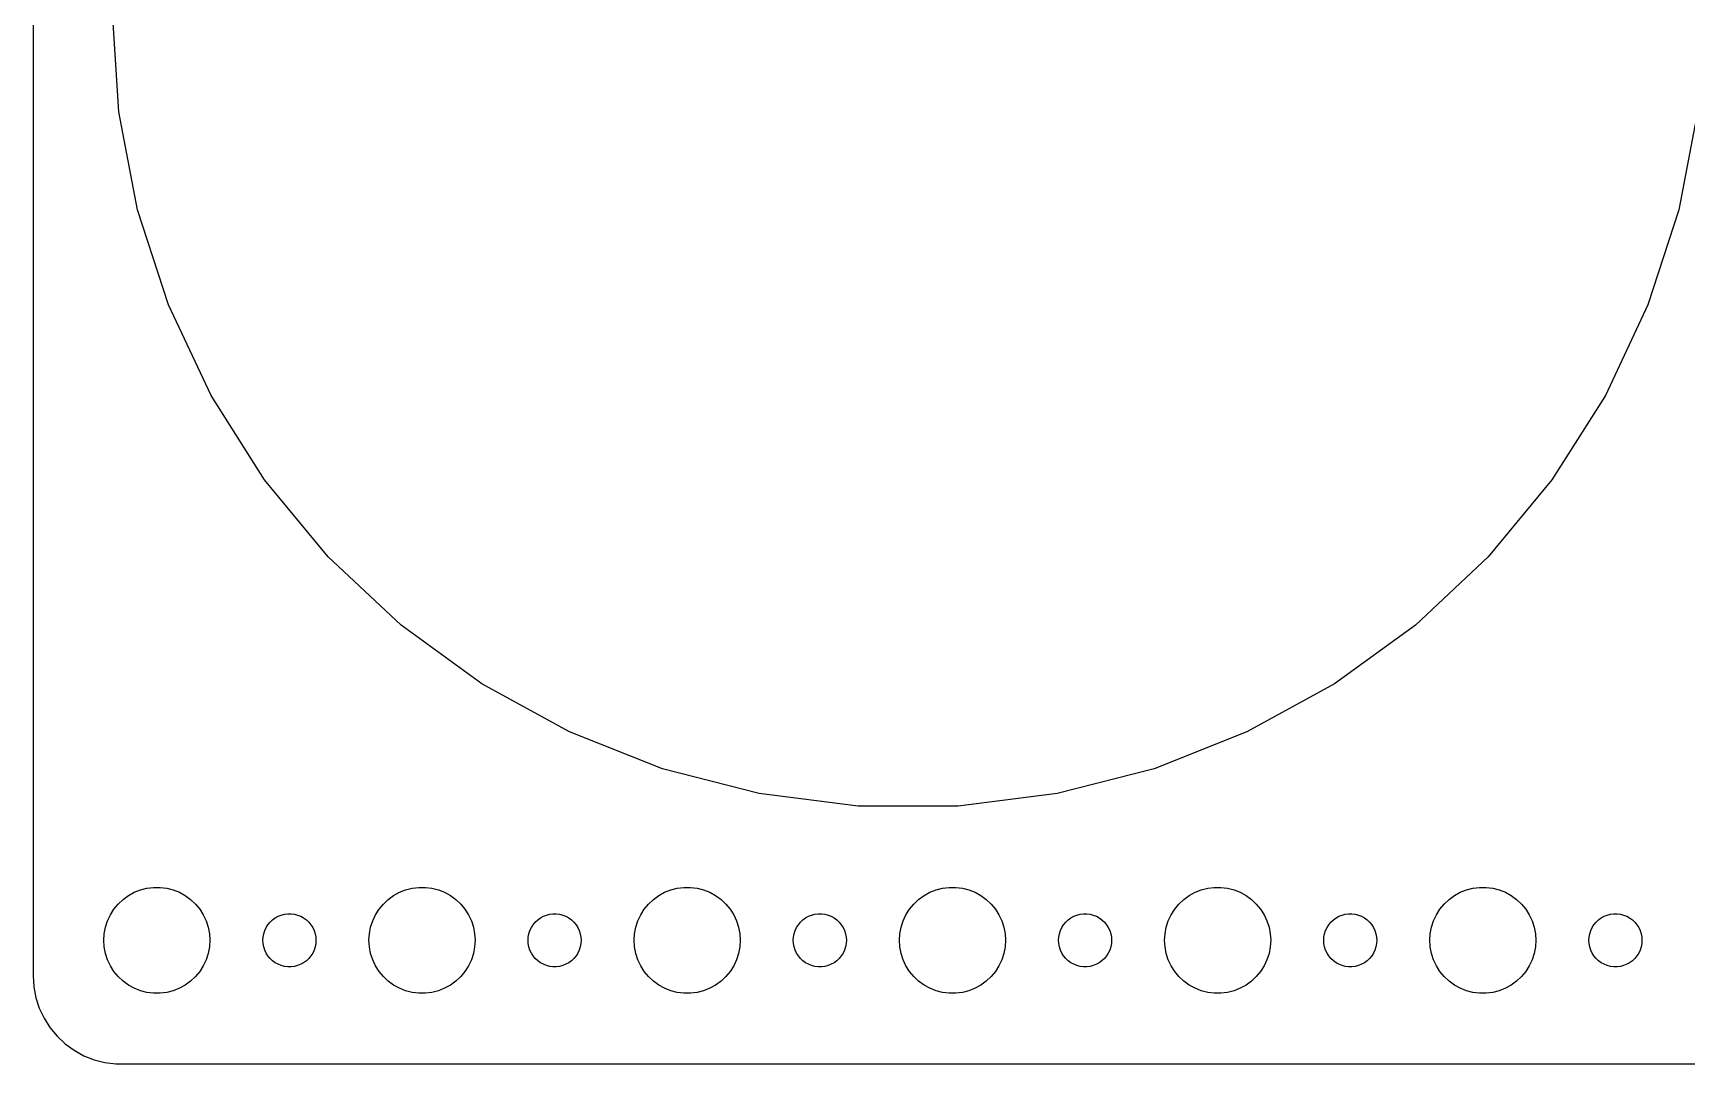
# Model space of a CAD drawing. Header units: metres. Extents: x -240 to 240, y -59 to 59.
# Drawn here: x -239.5 to -146, y -59.5 to -1.2 of the extents above; entities that cross this region are included whole.
import ezdxf

# ---------------------------------------------------------------- set-up
doc = ezdxf.new("R2010")
doc.units = ezdxf.units.M

msp = doc.modelspace()

# ---------------------------------------------------------------- linework, layer by layer
for p, q in [((-239.5, 54.5), (-239.5, -54.5)), ((-234.645, -5.63998), (-235, 0)), ((-233.586, -11.191), (-234.645, -5.63998)), ((-145.355, -5.63998), (-146.414, -11.191)), ((-231.84, -16.5656), (-233.586, -11.191)), ((-146.414, -11.191), (-148.16, -16.5656)), ((-229.434, -21.6789), (-231.84, -16.5656)), ((-148.16, -16.5656), (-150.566, -21.6789)), ((-226.406, -26.4503), (-229.434, -21.6789)), ((-150.566, -21.6789), (-153.594, -26.4503)), ((-222.804, -30.8046), (-226.406, -26.4503)), ((-153.594, -26.4503), (-157.196, -30.8046)), ((-218.684, -34.6731), (-222.804, -30.8046)), ((-157.196, -30.8046), (-161.316, -34.6731)), ((-214.112, -37.9948), (-218.684, -34.6731)), ((-161.316, -34.6731), (-165.888, -37.9948)), ((-209.16, -40.7172), (-214.112, -37.9948)), ((-165.888, -37.9948), (-170.84, -40.7172)), ((-203.906, -42.7975), (-209.16, -40.7172)), ((-170.84, -40.7172), (-176.094, -42.7975)), ((-198.432, -44.2029), (-203.906, -42.7975)), ((-176.094, -42.7975), (-181.568, -44.2029)), ((-192.826, -44.9112), (-198.432, -44.2029)), ((-181.568, -44.2029), (-187.174, -44.9112)), ((-187.174, -44.9112), (-192.826, -44.9112)), ((-233.427, -49.6468), (-233.062, -49.5531)), ((-233.062, -49.5531), (-232.688, -49.5059)), ((-232.688, -49.5059), (-232.312, -49.5059)), ((-232.312, -49.5059), (-231.938, -49.5531)), ((-231.938, -49.5531), (-231.573, -49.6468)), ((-218.427, -49.6468), (-218.062, -49.5531)), ((-218.062, -49.5531), (-217.688, -49.5059)), ((-217.688, -49.5059), (-217.312, -49.5059)), ((-217.312, -49.5059), (-216.938, -49.5531)), ((-216.938, -49.5531), (-216.573, -49.6468)), ((-203.427, -49.6468), (-203.062, -49.5531)), ((-203.062, -49.5531), (-202.688, -49.5059)), ((-202.688, -49.5059), (-202.312, -49.5059)), ((-202.312, -49.5059), (-201.938, -49.5531)), ((-201.938, -49.5531), (-201.573, -49.6468)), ((-188.427, -49.6468), (-188.062, -49.5531)), ((-188.062, -49.5531), (-187.688, -49.5059)), ((-187.688, -49.5059), (-187.312, -49.5059)), ((-187.312, -49.5059), (-186.938, -49.5531)), ((-186.938, -49.5531), (-186.573, -49.6468)), ((-173.427, -49.6468), (-173.062, -49.5531)), ((-173.062, -49.5531), (-172.688, -49.5059)), ((-172.688, -49.5059), (-172.312, -49.5059)), ((-172.312, -49.5059), (-171.938, -49.5531)), ((-171.938, -49.5531), (-171.573, -49.6468)), ((-158.427, -49.6468), (-158.062, -49.5531)), ((-158.062, -49.5531), (-157.688, -49.5059)), ((-157.688, -49.5059), (-157.312, -49.5059)), ((-157.312, -49.5059), (-156.938, -49.5531)), ((-156.938, -49.5531), (-156.573, -49.6468)), ((-234.927, -50.7366), (-234.687, -50.4464)), ((-234.687, -50.4464), (-234.412, -50.1885)), ((-234.412, -50.1885), (-234.107, -49.967)), ((-234.107, -49.967), (-233.777, -49.7855)), ((-233.777, -49.7855), (-233.427, -49.6468)), ((-231.573, -49.6468), (-231.223, -49.7855)), ((-231.223, -49.7855), (-230.893, -49.967)), ((-230.893, -49.967), (-230.588, -50.1885)), ((-230.588, -50.1885), (-230.313, -50.4464)), ((-230.313, -50.4464), (-230.073, -50.7366)), ((-219.927, -50.7366), (-219.687, -50.4464)), ((-219.687, -50.4464), (-219.412, -50.1885)), ((-219.412, -50.1885), (-219.107, -49.967)), ((-219.107, -49.967), (-218.777, -49.7855)), ((-218.777, -49.7855), (-218.427, -49.6468)), ((-216.573, -49.6468), (-216.223, -49.7855)), ((-216.223, -49.7855), (-215.893, -49.967)), ((-215.893, -49.967), (-215.588, -50.1885)), ((-215.588, -50.1885), (-215.313, -50.4464)), ((-215.313, -50.4464), (-215.073, -50.7366)), ((-204.927, -50.7366), (-204.687, -50.4464)), ((-204.687, -50.4464), (-204.412, -50.1885)), ((-204.412, -50.1885), (-204.107, -49.967)), ((-204.107, -49.967), (-203.777, -49.7855)), ((-203.777, -49.7855), (-203.427, -49.6468)), ((-201.573, -49.6468), (-201.223, -49.7855)), ((-201.223, -49.7855), (-200.893, -49.967)), ((-200.893, -49.967), (-200.588, -50.1885)), ((-200.588, -50.1885), (-200.313, -50.4464)), ((-200.313, -50.4464), (-200.073, -50.7366)), ((-189.927, -50.7366), (-189.687, -50.4464)), ((-189.687, -50.4464), (-189.412, -50.1885)), ((-189.412, -50.1885), (-189.107, -49.967)), ((-189.107, -49.967), (-188.777, -49.7855)), ((-188.777, -49.7855), (-188.427, -49.6468)), ((-186.573, -49.6468), (-186.223, -49.7855)), ((-186.223, -49.7855), (-185.893, -49.967)), ((-185.893, -49.967), (-185.588, -50.1885)), ((-185.588, -50.1885), (-185.313, -50.4464)), ((-185.313, -50.4464), (-185.073, -50.7366)), ((-174.927, -50.7366), (-174.687, -50.4464)), ((-174.687, -50.4464), (-174.412, -50.1885)), ((-174.412, -50.1885), (-174.107, -49.967)), ((-174.107, -49.967), (-173.777, -49.7855)), ((-173.777, -49.7855), (-173.427, -49.6468)), ((-171.573, -49.6468), (-171.223, -49.7855)), ((-171.223, -49.7855), (-170.893, -49.967)), ((-170.893, -49.967), (-170.588, -50.1885)), ((-170.588, -50.1885), (-170.313, -50.4464)), ((-170.313, -50.4464), (-170.073, -50.7366)), ((-159.927, -50.7366), (-159.687, -50.4464)), ((-159.687, -50.4464), (-159.412, -50.1885)), ((-159.412, -50.1885), (-159.107, -49.967)), ((-159.107, -49.967), (-158.777, -49.7855)), ((-158.777, -49.7855), (-158.427, -49.6468)), ((-156.573, -49.6468), (-156.223, -49.7855)), ((-156.223, -49.7855), (-155.893, -49.967)), ((-155.893, -49.967), (-155.588, -50.1885)), ((-155.588, -50.1885), (-155.313, -50.4464)), ((-155.313, -50.4464), (-155.073, -50.7366)), ((-235.406, -51.7539), (-235.289, -51.3956)), ((-235.289, -51.3956), (-235.129, -51.0547)), ((-235.129, -51.0547), (-234.927, -50.7366)), ((-230.073, -50.7366), (-229.871, -51.0547)), ((-229.871, -51.0547), (-229.711, -51.3956)), ((-229.711, -51.3956), (-229.594, -51.7539)), ((-226.093, -51.4732), (-225.956, -51.3442)), ((-225.956, -51.3442), (-225.804, -51.2335)), ((-225.804, -51.2335), (-225.639, -51.1428)), ((-225.639, -51.1428), (-225.464, -51.0734)), ((-225.464, -51.0734), (-225.281, -51.0266)), ((-225.281, -51.0266), (-225.094, -51.003)), ((-225.094, -51.003), (-224.906, -51.003)), ((-224.906, -51.003), (-224.719, -51.0266)), ((-224.719, -51.0266), (-224.536, -51.0734)), ((-224.536, -51.0734), (-224.361, -51.1428)), ((-224.361, -51.1428), (-224.196, -51.2335)), ((-224.196, -51.2335), (-224.044, -51.3442)), ((-224.044, -51.3442), (-223.907, -51.4732)), ((-220.406, -51.7539), (-220.289, -51.3956)), ((-220.289, -51.3956), (-220.129, -51.0547)), ((-220.129, -51.0547), (-219.927, -50.7366)), ((-215.073, -50.7366), (-214.871, -51.0547)), ((-214.871, -51.0547), (-214.711, -51.3956)), ((-214.711, -51.3956), (-214.594, -51.7539)), ((-211.093, -51.4732), (-210.956, -51.3442)), ((-210.956, -51.3442), (-210.804, -51.2335)), ((-210.804, -51.2335), (-210.639, -51.1428)), ((-210.639, -51.1428), (-210.464, -51.0734)), ((-210.464, -51.0734), (-210.281, -51.0266)), ((-210.281, -51.0266), (-210.094, -51.003)), ((-210.094, -51.003), (-209.906, -51.003)), ((-209.906, -51.003), (-209.719, -51.0266)), ((-209.719, -51.0266), (-209.536, -51.0734)), ((-209.536, -51.0734), (-209.361, -51.1428)), ((-209.361, -51.1428), (-209.196, -51.2335)), ((-209.196, -51.2335), (-209.044, -51.3442)), ((-209.044, -51.3442), (-208.907, -51.4732)), ((-205.406, -51.7539), (-205.289, -51.3956)), ((-205.289, -51.3956), (-205.129, -51.0547)), ((-205.129, -51.0547), (-204.927, -50.7366)), ((-200.073, -50.7366), (-199.871, -51.0547)), ((-199.871, -51.0547), (-199.711, -51.3956)), ((-199.711, -51.3956), (-199.594, -51.7539)), ((-196.093, -51.4732), (-195.956, -51.3442)), ((-195.956, -51.3442), (-195.804, -51.2335)), ((-195.804, -51.2335), (-195.639, -51.1428)), ((-195.639, -51.1428), (-195.464, -51.0734)), ((-195.464, -51.0734), (-195.281, -51.0266)), ((-195.281, -51.0266), (-195.094, -51.003)), ((-195.094, -51.003), (-194.906, -51.003)), ((-194.906, -51.003), (-194.719, -51.0266)), ((-194.719, -51.0266), (-194.536, -51.0734)), ((-194.536, -51.0734), (-194.361, -51.1428)), ((-194.361, -51.1428), (-194.196, -51.2335)), ((-194.196, -51.2335), (-194.044, -51.3442)), ((-194.044, -51.3442), (-193.907, -51.4732)), ((-190.406, -51.7539), (-190.289, -51.3956)), ((-190.289, -51.3956), (-190.129, -51.0547)), ((-190.129, -51.0547), (-189.927, -50.7366)), ((-185.073, -50.7366), (-184.871, -51.0547)), ((-184.871, -51.0547), (-184.711, -51.3956)), ((-184.711, -51.3956), (-184.594, -51.7539)), ((-181.093, -51.4732), (-180.956, -51.3442)), ((-180.956, -51.3442), (-180.804, -51.2335)), ((-180.804, -51.2335), (-180.639, -51.1428)), ((-180.639, -51.1428), (-180.464, -51.0734)), ((-180.464, -51.0734), (-180.281, -51.0266)), ((-180.281, -51.0266), (-180.094, -51.003)), ((-180.094, -51.003), (-179.906, -51.003)), ((-179.906, -51.003), (-179.719, -51.0266)), ((-179.719, -51.0266), (-179.536, -51.0734)), ((-179.536, -51.0734), (-179.361, -51.1428)), ((-179.361, -51.1428), (-179.196, -51.2335)), ((-179.196, -51.2335), (-179.044, -51.3442)), ((-179.044, -51.3442), (-178.907, -51.4732)), ((-175.406, -51.7539), (-175.289, -51.3956)), ((-175.289, -51.3956), (-175.129, -51.0547)), ((-175.129, -51.0547), (-174.927, -50.7366)), ((-170.073, -50.7366), (-169.871, -51.0547)), ((-169.871, -51.0547), (-169.711, -51.3956)), ((-169.711, -51.3956), (-169.594, -51.7539)), ((-166.093, -51.4732), (-165.956, -51.3442)), ((-165.956, -51.3442), (-165.804, -51.2335)), ((-165.804, -51.2335), (-165.639, -51.1428)), ((-165.639, -51.1428), (-165.464, -51.0734)), ((-165.464, -51.0734), (-165.281, -51.0266)), ((-165.281, -51.0266), (-165.094, -51.003)), ((-165.094, -51.003), (-164.906, -51.003)), ((-164.906, -51.003), (-164.719, -51.0266)), ((-164.719, -51.0266), (-164.536, -51.0734)), ((-164.536, -51.0734), (-164.361, -51.1428)), ((-164.361, -51.1428), (-164.196, -51.2335)), ((-164.196, -51.2335), (-164.044, -51.3442)), ((-164.044, -51.3442), (-163.907, -51.4732)), ((-160.406, -51.7539), (-160.289, -51.3956)), ((-160.289, -51.3956), (-160.129, -51.0547)), ((-160.129, -51.0547), (-159.927, -50.7366)), ((-155.073, -50.7366), (-154.871, -51.0547)), ((-154.871, -51.0547), (-154.711, -51.3956)), ((-154.711, -51.3956), (-154.594, -51.7539)), ((-151.093, -51.4732), (-150.956, -51.3442)), ((-150.956, -51.3442), (-150.804, -51.2335)), ((-150.804, -51.2335), (-150.639, -51.1428)), ((-150.639, -51.1428), (-150.464, -51.0734)), ((-150.464, -51.0734), (-150.281, -51.0266)), ((-150.281, -51.0266), (-150.094, -51.003)), ((-150.094, -51.003), (-149.906, -51.003)), ((-149.906, -51.003), (-149.719, -51.0266)), ((-149.719, -51.0266), (-149.536, -51.0734)), ((-149.536, -51.0734), (-149.361, -51.1428)), ((-149.361, -51.1428), (-149.196, -51.2335)), ((-149.196, -51.2335), (-149.044, -51.3442)), ((-149.044, -51.3442), (-148.907, -51.4732)), ((-235.5, -52.5), (-235.476, -52.124)), ((-235.476, -52.124), (-235.406, -51.7539)), ((-229.594, -51.7539), (-229.524, -52.124)), ((-229.524, -52.124), (-229.5, -52.5)), ((-226.5, -52.5), (-226.488, -52.312)), ((-226.488, -52.312), (-226.453, -52.127)), ((-226.453, -52.127), (-226.395, -51.9478)), ((-226.395, -51.9478), (-226.314, -51.7774)), ((-226.314, -51.7774), (-226.214, -51.6183)), ((-226.214, -51.6183), (-226.093, -51.4732)), ((-223.907, -51.4732), (-223.786, -51.6183)), ((-223.786, -51.6183), (-223.686, -51.7774)), ((-223.686, -51.7774), (-223.605, -51.9478)), ((-223.605, -51.9478), (-223.547, -52.127)), ((-223.547, -52.127), (-223.512, -52.312)), ((-223.512, -52.312), (-223.5, -52.5)), ((-220.5, -52.5), (-220.476, -52.124)), ((-220.476, -52.124), (-220.406, -51.7539)), ((-214.594, -51.7539), (-214.524, -52.124)), ((-214.524, -52.124), (-214.5, -52.5)), ((-211.5, -52.5), (-211.488, -52.312)), ((-211.488, -52.312), (-211.453, -52.127)), ((-211.453, -52.127), (-211.395, -51.9478)), ((-211.395, -51.9478), (-211.314, -51.7774)), ((-211.314, -51.7774), (-211.214, -51.6183)), ((-211.214, -51.6183), (-211.093, -51.4732)), ((-208.907, -51.4732), (-208.786, -51.6183)), ((-208.786, -51.6183), (-208.686, -51.7774)), ((-208.686, -51.7774), (-208.605, -51.9478)), ((-208.605, -51.9478), (-208.547, -52.127)), ((-208.547, -52.127), (-208.512, -52.312)), ((-208.512, -52.312), (-208.5, -52.5)), ((-205.5, -52.5), (-205.476, -52.124)), ((-205.476, -52.124), (-205.406, -51.7539)), ((-199.594, -51.7539), (-199.524, -52.124)), ((-199.524, -52.124), (-199.5, -52.5)), ((-196.5, -52.5), (-196.488, -52.312)), ((-196.488, -52.312), (-196.453, -52.127)), ((-196.453, -52.127), (-196.395, -51.9478)), ((-196.395, -51.9478), (-196.314, -51.7774)), ((-196.314, -51.7774), (-196.214, -51.6183)), ((-196.214, -51.6183), (-196.093, -51.4732)), ((-193.907, -51.4732), (-193.786, -51.6183)), ((-193.786, -51.6183), (-193.686, -51.7774)), ((-193.686, -51.7774), (-193.605, -51.9478)), ((-193.605, -51.9478), (-193.547, -52.127)), ((-193.547, -52.127), (-193.512, -52.312)), ((-193.512, -52.312), (-193.5, -52.5)), ((-190.5, -52.5), (-190.476, -52.124)), ((-190.476, -52.124), (-190.406, -51.7539)), ((-184.594, -51.7539), (-184.524, -52.124)), ((-184.524, -52.124), (-184.5, -52.5)), ((-181.5, -52.5), (-181.488, -52.312)), ((-181.488, -52.312), (-181.453, -52.127)), ((-181.453, -52.127), (-181.395, -51.9478)), ((-181.395, -51.9478), (-181.314, -51.7774)), ((-181.314, -51.7774), (-181.214, -51.6183)), ((-181.214, -51.6183), (-181.093, -51.4732)), ((-178.907, -51.4732), (-178.786, -51.6183)), ((-178.786, -51.6183), (-178.686, -51.7774)), ((-178.686, -51.7774), (-178.605, -51.9478)), ((-178.605, -51.9478), (-178.547, -52.127)), ((-178.547, -52.127), (-178.512, -52.312)), ((-178.512, -52.312), (-178.5, -52.5)), ((-175.5, -52.5), (-175.476, -52.124)), ((-175.476, -52.124), (-175.406, -51.7539)), ((-169.594, -51.7539), (-169.524, -52.124)), ((-169.524, -52.124), (-169.5, -52.5)), ((-166.5, -52.5), (-166.488, -52.312)), ((-166.488, -52.312), (-166.453, -52.127)), ((-166.453, -52.127), (-166.395, -51.9478)), ((-166.395, -51.9478), (-166.314, -51.7774)), ((-166.314, -51.7774), (-166.214, -51.6183)), ((-166.214, -51.6183), (-166.093, -51.4732)), ((-163.907, -51.4732), (-163.786, -51.6183)), ((-163.786, -51.6183), (-163.686, -51.7774)), ((-163.686, -51.7774), (-163.605, -51.9478)), ((-163.605, -51.9478), (-163.547, -52.127)), ((-163.547, -52.127), (-163.512, -52.312)), ((-163.512, -52.312), (-163.5, -52.5)), ((-160.5, -52.5), (-160.476, -52.124)), ((-160.476, -52.124), (-160.406, -51.7539)), ((-154.594, -51.7539), (-154.524, -52.124)), ((-154.524, -52.124), (-154.5, -52.5)), ((-151.5, -52.5), (-151.488, -52.312)), ((-151.488, -52.312), (-151.453, -52.127)), ((-151.453, -52.127), (-151.395, -51.9478)), ((-151.395, -51.9478), (-151.314, -51.7774)), ((-151.314, -51.7774), (-151.214, -51.6183)), ((-151.214, -51.6183), (-151.093, -51.4732)), ((-148.907, -51.4732), (-148.786, -51.6183)), ((-148.786, -51.6183), (-148.686, -51.7774)), ((-148.686, -51.7774), (-148.605, -51.9478)), ((-148.605, -51.9478), (-148.547, -52.127)), ((-148.547, -52.127), (-148.512, -52.312)), ((-148.512, -52.312), (-148.5, -52.5)), ((-235.476, -52.876), (-235.5, -52.5)), ((-235.406, -53.2461), (-235.476, -52.876)), ((-235.289, -53.6044), (-235.406, -53.2461)), ((-229.594, -53.2461), (-229.711, -53.6044)), ((-229.524, -52.876), (-229.594, -53.2461)), ((-229.5, -52.5), (-229.524, -52.876)), ((-226.488, -52.688), (-226.5, -52.5)), ((-226.453, -52.873), (-226.488, -52.688)), ((-226.395, -53.0522), (-226.453, -52.873)), ((-226.314, -53.2226), (-226.395, -53.0522)), ((-226.214, -53.3817), (-226.314, -53.2226)), ((-223.686, -53.2226), (-223.786, -53.3817)), ((-223.605, -53.0522), (-223.686, -53.2226)), ((-223.547, -52.873), (-223.605, -53.0522)), ((-223.512, -52.688), (-223.547, -52.873)), ((-223.5, -52.5), (-223.512, -52.688)), ((-220.476, -52.876), (-220.5, -52.5)), ((-220.406, -53.2461), (-220.476, -52.876)), ((-220.289, -53.6044), (-220.406, -53.2461)), ((-214.594, -53.2461), (-214.711, -53.6044)), ((-214.524, -52.876), (-214.594, -53.2461)), ((-214.5, -52.5), (-214.524, -52.876)), ((-211.488, -52.688), (-211.5, -52.5)), ((-211.453, -52.873), (-211.488, -52.688)), ((-211.395, -53.0522), (-211.453, -52.873)), ((-211.314, -53.2226), (-211.395, -53.0522)), ((-211.214, -53.3817), (-211.314, -53.2226)), ((-208.686, -53.2226), (-208.786, -53.3817)), ((-208.605, -53.0522), (-208.686, -53.2226)), ((-208.547, -52.873), (-208.605, -53.0522)), ((-208.512, -52.688), (-208.547, -52.873)), ((-208.5, -52.5), (-208.512, -52.688)), ((-205.476, -52.876), (-205.5, -52.5)), ((-205.406, -53.2461), (-205.476, -52.876)), ((-205.289, -53.6044), (-205.406, -53.2461)), ((-199.594, -53.2461), (-199.711, -53.6044)), ((-199.524, -52.876), (-199.594, -53.2461)), ((-199.5, -52.5), (-199.524, -52.876)), ((-196.488, -52.688), (-196.5, -52.5)), ((-196.453, -52.873), (-196.488, -52.688)), ((-196.395, -53.0522), (-196.453, -52.873)), ((-196.314, -53.2226), (-196.395, -53.0522)), ((-196.214, -53.3817), (-196.314, -53.2226)), ((-193.686, -53.2226), (-193.786, -53.3817)), ((-193.605, -53.0522), (-193.686, -53.2226)), ((-193.547, -52.873), (-193.605, -53.0522)), ((-193.512, -52.688), (-193.547, -52.873)), ((-193.5, -52.5), (-193.512, -52.688)), ((-190.476, -52.876), (-190.5, -52.5)), ((-190.406, -53.2461), (-190.476, -52.876)), ((-190.289, -53.6044), (-190.406, -53.2461)), ((-184.594, -53.2461), (-184.711, -53.6044)), ((-184.524, -52.876), (-184.594, -53.2461)), ((-184.5, -52.5), (-184.524, -52.876)), ((-181.488, -52.688), (-181.5, -52.5)), ((-181.453, -52.873), (-181.488, -52.688)), ((-181.395, -53.0522), (-181.453, -52.873)), ((-181.314, -53.2226), (-181.395, -53.0522)), ((-181.214, -53.3817), (-181.314, -53.2226)), ((-178.686, -53.2226), (-178.786, -53.3817)), ((-178.605, -53.0522), (-178.686, -53.2226)), ((-178.547, -52.873), (-178.605, -53.0522)), ((-178.512, -52.688), (-178.547, -52.873)), ((-178.5, -52.5), (-178.512, -52.688)), ((-175.476, -52.876), (-175.5, -52.5)), ((-175.406, -53.2461), (-175.476, -52.876)), ((-175.289, -53.6044), (-175.406, -53.2461)), ((-169.594, -53.2461), (-169.711, -53.6044)), ((-169.524, -52.876), (-169.594, -53.2461)), ((-169.5, -52.5), (-169.524, -52.876)), ((-166.488, -52.688), (-166.5, -52.5)), ((-166.453, -52.873), (-166.488, -52.688)), ((-166.395, -53.0522), (-166.453, -52.873)), ((-166.314, -53.2226), (-166.395, -53.0522)), ((-166.214, -53.3817), (-166.314, -53.2226)), ((-163.686, -53.2226), (-163.786, -53.3817)), ((-163.605, -53.0522), (-163.686, -53.2226)), ((-163.547, -52.873), (-163.605, -53.0522)), ((-163.512, -52.688), (-163.547, -52.873)), ((-163.5, -52.5), (-163.512, -52.688)), ((-160.476, -52.876), (-160.5, -52.5)), ((-160.406, -53.2461), (-160.476, -52.876)), ((-160.289, -53.6044), (-160.406, -53.2461)), ((-154.594, -53.2461), (-154.711, -53.6044)), ((-154.524, -52.876), (-154.594, -53.2461)), ((-154.5, -52.5), (-154.524, -52.876)), ((-151.488, -52.688), (-151.5, -52.5)), ((-151.453, -52.873), (-151.488, -52.688)), ((-151.395, -53.0522), (-151.453, -52.873)), ((-151.314, -53.2226), (-151.395, -53.0522)), ((-151.214, -53.3817), (-151.314, -53.2226)), ((-148.686, -53.2226), (-148.786, -53.3817)), ((-148.605, -53.0522), (-148.686, -53.2226)), ((-148.547, -52.873), (-148.605, -53.0522)), ((-148.512, -52.688), (-148.547, -52.873)), ((-148.5, -52.5), (-148.512, -52.688)), ((-235.129, -53.9453), (-235.289, -53.6044)), ((-234.927, -54.2634), (-235.129, -53.9453)), ((-229.871, -53.9453), (-230.073, -54.2634)), ((-229.711, -53.6044), (-229.871, -53.9453)), ((-226.093, -53.5268), (-226.214, -53.3817)), ((-225.956, -53.6558), (-226.093, -53.5268)), ((-225.804, -53.7665), (-225.956, -53.6558)), ((-225.639, -53.8572), (-225.804, -53.7665)), ((-225.464, -53.9266), (-225.639, -53.8572)), ((-225.281, -53.9734), (-225.464, -53.9266)), ((-225.094, -53.997), (-225.281, -53.9734)), ((-224.906, -53.997), (-225.094, -53.997)), ((-224.719, -53.9734), (-224.906, -53.997)), ((-224.536, -53.9266), (-224.719, -53.9734)), ((-224.361, -53.8572), (-224.536, -53.9266)), ((-224.196, -53.7665), (-224.361, -53.8572)), ((-224.044, -53.6558), (-224.196, -53.7665)), ((-223.907, -53.5268), (-224.044, -53.6558)), ((-223.786, -53.3817), (-223.907, -53.5268)), ((-220.129, -53.9453), (-220.289, -53.6044)), ((-219.927, -54.2634), (-220.129, -53.9453)), ((-214.871, -53.9453), (-215.073, -54.2634)), ((-214.711, -53.6044), (-214.871, -53.9453)), ((-211.093, -53.5268), (-211.214, -53.3817)), ((-210.956, -53.6558), (-211.093, -53.5268)), ((-210.804, -53.7665), (-210.956, -53.6558)), ((-210.639, -53.8572), (-210.804, -53.7665)), ((-210.464, -53.9266), (-210.639, -53.8572)), ((-210.281, -53.9734), (-210.464, -53.9266)), ((-210.094, -53.997), (-210.281, -53.9734)), ((-209.906, -53.997), (-210.094, -53.997)), ((-209.719, -53.9734), (-209.906, -53.997)), ((-209.536, -53.9266), (-209.719, -53.9734)), ((-209.361, -53.8572), (-209.536, -53.9266)), ((-209.196, -53.7665), (-209.361, -53.8572)), ((-209.044, -53.6558), (-209.196, -53.7665)), ((-208.907, -53.5268), (-209.044, -53.6558)), ((-208.786, -53.3817), (-208.907, -53.5268)), ((-205.129, -53.9453), (-205.289, -53.6044)), ((-204.927, -54.2634), (-205.129, -53.9453)), ((-199.871, -53.9453), (-200.073, -54.2634)), ((-199.711, -53.6044), (-199.871, -53.9453)), ((-196.093, -53.5268), (-196.214, -53.3817)), ((-195.956, -53.6558), (-196.093, -53.5268)), ((-195.804, -53.7665), (-195.956, -53.6558)), ((-195.639, -53.8572), (-195.804, -53.7665)), ((-195.464, -53.9266), (-195.639, -53.8572)), ((-195.281, -53.9734), (-195.464, -53.9266)), ((-195.094, -53.997), (-195.281, -53.9734)), ((-194.906, -53.997), (-195.094, -53.997)), ((-194.719, -53.9734), (-194.906, -53.997)), ((-194.536, -53.9266), (-194.719, -53.9734)), ((-194.361, -53.8572), (-194.536, -53.9266)), ((-194.196, -53.7665), (-194.361, -53.8572)), ((-194.044, -53.6558), (-194.196, -53.7665)), ((-193.907, -53.5268), (-194.044, -53.6558)), ((-193.786, -53.3817), (-193.907, -53.5268)), ((-190.129, -53.9453), (-190.289, -53.6044)), ((-189.927, -54.2634), (-190.129, -53.9453)), ((-184.871, -53.9453), (-185.073, -54.2634)), ((-184.711, -53.6044), (-184.871, -53.9453)), ((-181.093, -53.5268), (-181.214, -53.3817)), ((-180.956, -53.6558), (-181.093, -53.5268)), ((-180.804, -53.7665), (-180.956, -53.6558)), ((-180.639, -53.8572), (-180.804, -53.7665)), ((-180.464, -53.9266), (-180.639, -53.8572)), ((-180.281, -53.9734), (-180.464, -53.9266)), ((-180.094, -53.997), (-180.281, -53.9734)), ((-179.906, -53.997), (-180.094, -53.997)), ((-179.719, -53.9734), (-179.906, -53.997)), ((-179.536, -53.9266), (-179.719, -53.9734)), ((-179.361, -53.8572), (-179.536, -53.9266)), ((-179.196, -53.7665), (-179.361, -53.8572)), ((-179.044, -53.6558), (-179.196, -53.7665)), ((-178.907, -53.5268), (-179.044, -53.6558)), ((-178.786, -53.3817), (-178.907, -53.5268)), ((-175.129, -53.9453), (-175.289, -53.6044)), ((-174.927, -54.2634), (-175.129, -53.9453)), ((-169.871, -53.9453), (-170.073, -54.2634)), ((-169.711, -53.6044), (-169.871, -53.9453)), ((-166.093, -53.5268), (-166.214, -53.3817)), ((-165.956, -53.6558), (-166.093, -53.5268)), ((-165.804, -53.7665), (-165.956, -53.6558)), ((-165.639, -53.8572), (-165.804, -53.7665)), ((-165.464, -53.9266), (-165.639, -53.8572)), ((-165.281, -53.9734), (-165.464, -53.9266)), ((-165.094, -53.997), (-165.281, -53.9734)), ((-164.906, -53.997), (-165.094, -53.997)), ((-164.719, -53.9734), (-164.906, -53.997)), ((-164.536, -53.9266), (-164.719, -53.9734)), ((-164.361, -53.8572), (-164.536, -53.9266)), ((-164.196, -53.7665), (-164.361, -53.8572)), ((-164.044, -53.6558), (-164.196, -53.7665)), ((-163.907, -53.5268), (-164.044, -53.6558)), ((-163.786, -53.3817), (-163.907, -53.5268)), ((-160.129, -53.9453), (-160.289, -53.6044)), ((-159.927, -54.2634), (-160.129, -53.9453)), ((-154.871, -53.9453), (-155.073, -54.2634)), ((-154.711, -53.6044), (-154.871, -53.9453)), ((-151.093, -53.5268), (-151.214, -53.3817)), ((-150.956, -53.6558), (-151.093, -53.5268)), ((-150.804, -53.7665), (-150.956, -53.6558)), ((-150.639, -53.8572), (-150.804, -53.7665)), ((-150.464, -53.9266), (-150.639, -53.8572)), ((-150.281, -53.9734), (-150.464, -53.9266)), ((-150.094, -53.997), (-150.281, -53.9734)), ((-149.906, -53.997), (-150.094, -53.997)), ((-149.719, -53.9734), (-149.906, -53.997)), ((-149.536, -53.9266), (-149.719, -53.9734)), ((-149.361, -53.8572), (-149.536, -53.9266)), ((-149.196, -53.7665), (-149.361, -53.8572)), ((-149.044, -53.6558), (-149.196, -53.7665)), ((-148.907, -53.5268), (-149.044, -53.6558)), ((-148.786, -53.3817), (-148.907, -53.5268)), ((-239.5, -54.5), (-239.461, -55.1267)), ((-239.461, -55.1267), (-239.343, -55.7434)), ((-234.687, -54.5536), (-234.927, -54.2634)), ((-234.412, -54.8115), (-234.687, -54.5536)), ((-234.107, -55.033), (-234.412, -54.8115)), ((-233.777, -55.2145), (-234.107, -55.033)), ((-230.893, -55.033), (-231.223, -55.2145)), ((-230.588, -54.8115), (-230.893, -55.033)), ((-230.313, -54.5536), (-230.588, -54.8115)), ((-230.073, -54.2634), (-230.313, -54.5536)), ((-219.687, -54.5536), (-219.927, -54.2634)), ((-219.412, -54.8115), (-219.687, -54.5536)), ((-219.107, -55.033), (-219.412, -54.8115)), ((-218.777, -55.2145), (-219.107, -55.033)), ((-215.893, -55.033), (-216.223, -55.2145)), ((-215.588, -54.8115), (-215.893, -55.033)), ((-215.313, -54.5536), (-215.588, -54.8115)), ((-215.073, -54.2634), (-215.313, -54.5536)), ((-204.687, -54.5536), (-204.927, -54.2634)), ((-204.412, -54.8115), (-204.687, -54.5536)), ((-204.107, -55.033), (-204.412, -54.8115)), ((-203.777, -55.2145), (-204.107, -55.033)), ((-200.893, -55.033), (-201.223, -55.2145)), ((-200.588, -54.8115), (-200.893, -55.033)), ((-200.313, -54.5536), (-200.588, -54.8115)), ((-200.073, -54.2634), (-200.313, -54.5536)), ((-189.687, -54.5536), (-189.927, -54.2634)), ((-189.412, -54.8115), (-189.687, -54.5536)), ((-189.107, -55.033), (-189.412, -54.8115)), ((-188.777, -55.2145), (-189.107, -55.033)), ((-185.893, -55.033), (-186.223, -55.2145)), ((-185.588, -54.8115), (-185.893, -55.033)), ((-185.313, -54.5536), (-185.588, -54.8115)), ((-185.073, -54.2634), (-185.313, -54.5536)), ((-174.687, -54.5536), (-174.927, -54.2634)), ((-174.412, -54.8115), (-174.687, -54.5536)), ((-174.107, -55.033), (-174.412, -54.8115)), ((-173.777, -55.2145), (-174.107, -55.033)), ((-170.893, -55.033), (-171.223, -55.2145)), ((-170.588, -54.8115), (-170.893, -55.033)), ((-170.313, -54.5536), (-170.588, -54.8115)), ((-170.073, -54.2634), (-170.313, -54.5536)), ((-159.687, -54.5536), (-159.927, -54.2634)), ((-159.412, -54.8115), (-159.687, -54.5536)), ((-159.107, -55.033), (-159.412, -54.8115)), ((-158.777, -55.2145), (-159.107, -55.033)), ((-155.893, -55.033), (-156.223, -55.2145)), ((-155.588, -54.8115), (-155.893, -55.033)), ((-155.313, -54.5536), (-155.588, -54.8115)), ((-155.073, -54.2634), (-155.313, -54.5536)), ((-239.343, -55.7434), (-239.149, -56.3406)), ((-233.427, -55.3532), (-233.777, -55.2145)), ((-233.062, -55.4469), (-233.427, -55.3532)), ((-232.688, -55.4941), (-233.062, -55.4469)), ((-232.312, -55.4941), (-232.688, -55.4941)), ((-231.938, -55.4469), (-232.312, -55.4941)), ((-231.573, -55.3532), (-231.938, -55.4469)), ((-231.223, -55.2145), (-231.573, -55.3532)), ((-218.427, -55.3532), (-218.777, -55.2145)), ((-218.062, -55.4469), (-218.427, -55.3532)), ((-217.688, -55.4941), (-218.062, -55.4469)), ((-217.312, -55.4941), (-217.688, -55.4941)), ((-216.938, -55.4469), (-217.312, -55.4941)), ((-216.573, -55.3532), (-216.938, -55.4469)), ((-216.223, -55.2145), (-216.573, -55.3532)), ((-203.427, -55.3532), (-203.777, -55.2145)), ((-203.062, -55.4469), (-203.427, -55.3532)), ((-202.688, -55.4941), (-203.062, -55.4469)), ((-202.312, -55.4941), (-202.688, -55.4941)), ((-201.938, -55.4469), (-202.312, -55.4941)), ((-201.573, -55.3532), (-201.938, -55.4469)), ((-201.223, -55.2145), (-201.573, -55.3532)), ((-188.427, -55.3532), (-188.777, -55.2145)), ((-188.062, -55.4469), (-188.427, -55.3532)), ((-187.688, -55.4941), (-188.062, -55.4469)), ((-187.312, -55.4941), (-187.688, -55.4941)), ((-186.938, -55.4469), (-187.312, -55.4941)), ((-186.573, -55.3532), (-186.938, -55.4469)), ((-186.223, -55.2145), (-186.573, -55.3532)), ((-173.427, -55.3532), (-173.777, -55.2145)), ((-173.062, -55.4469), (-173.427, -55.3532)), ((-172.688, -55.4941), (-173.062, -55.4469)), ((-172.312, -55.4941), (-172.688, -55.4941)), ((-171.938, -55.4469), (-172.312, -55.4941)), ((-171.573, -55.3532), (-171.938, -55.4469)), ((-171.223, -55.2145), (-171.573, -55.3532)), ((-158.427, -55.3532), (-158.777, -55.2145)), ((-158.062, -55.4469), (-158.427, -55.3532)), ((-157.688, -55.4941), (-158.062, -55.4469)), ((-157.312, -55.4941), (-157.688, -55.4941)), ((-156.938, -55.4469), (-157.312, -55.4941)), ((-156.573, -55.3532), (-156.938, -55.4469)), ((-156.223, -55.2145), (-156.573, -55.3532)), ((-239.149, -56.3406), (-238.882, -56.9088)), ((-238.882, -56.9088), (-238.545, -57.4389)), ((-238.545, -57.4389), (-238.145, -57.9227)), ((-238.145, -57.9227), (-237.687, -58.3526)), ((-237.687, -58.3526), (-237.179, -58.7216)), ((-237.179, -58.7216), (-236.629, -59.0241)), ((-236.629, -59.0241), (-236.045, -59.2553)), ((-236.045, -59.2553), (-235.437, -59.4114)), ((-235.437, -59.4114), (-234.814, -59.4901)), ((-234.814, -59.4901), (234.814, -59.4901))]:
    msp.add_line(p, q)

doc.saveas('drawing.dxf')
